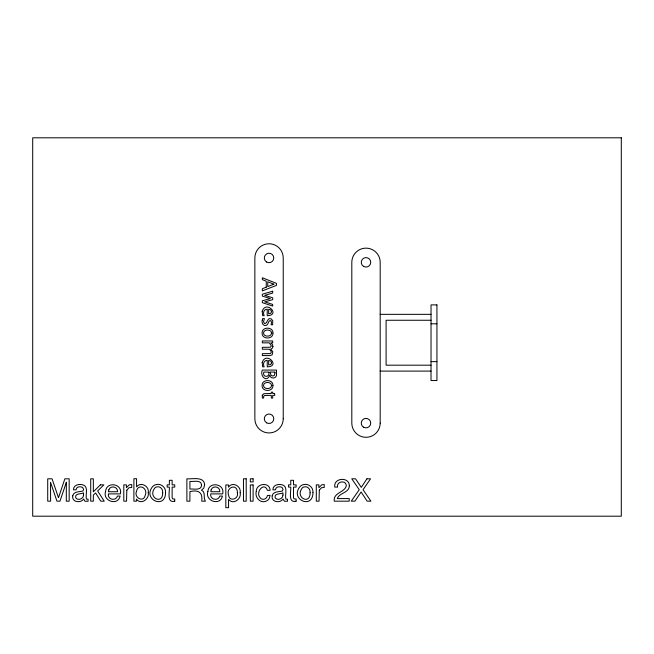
<?xml version="1.0" encoding="UTF-8"?>
<svg xmlns="http://www.w3.org/2000/svg" width="654" height="654" viewBox="0 0 654 654"><rect width="100%" height="100%" fill="white"/><g stroke="black" fill="none" stroke-linecap="round" stroke-linejoin="round"><path stroke-width="0.98" d="M380.187 314.345L431.027 314.345M431.027 320.256L386.097 320.256L386.097 365.185L431.027 365.185M431.027 323.804L436.937 323.804M431.027 361.637L436.937 361.637M380.187 371.096L431.027 371.096M66.348 482.3L66.283 501.177L69.169 501.177L69.169 478.802L64.869 478.802L58.484 497.719L52.058 478.802L47.717 478.802L47.717 501.177L50.611 501.177L50.53 482.3L56.963 501.177L59.964 501.177L66.348 482.3M237.386 492.92C239.029 498.969 229.407 502.174 228.598 495.34C225.516 486.911 237.803 483.012 237.386 492.92M136.498 491.367C133.661 497.694 143.692 502.91 145.18 495.454C148.474 488.178 138.108 482.717 136.498 491.367M148.262 492.707C149.545 499.19 140.692 505.313 136.424 499.092L136.424 501.177L133.898 501.177L133.898 478.72L136.563 478.72L136.563 486.846C140.724 481.303 149.553 486.233 148.262 492.707M165.552 492.675C165.437 509.744 142.31 499.394 152.439 486.829A6.736 6.736 0 0 1 156.371 484.54C161.285 483.314 166.1 487.68 165.552 492.675M256.27 491.44C254.496 497.563 260.832 504.242 266.84 500.809A5.6 5.6 0 0 0 269.309 498.209L270.102 495.405L267.437 495.405C267.118 497.858 264.837 499.852 262.319 499.198A3.36 3.36 0 0 1 260.096 497.629C255.035 492.086 264.396 481.401 267.437 490.345L270.102 490.345C269.996 481.614 256 483.241 256.27 491.44M312.964 492.675C312.841 509.744 289.714 499.394 299.843 486.829A6.736 6.736 0 0 1 303.783 484.54C308.688 483.314 313.511 487.68 312.964 492.675M105.588 491.456C102.294 501.087 117.99 506.245 120.123 496.059L117.426 496.059C116.101 501.487 107.281 499.681 108.392 493.893L120.352 493.893C122.968 483.527 106.234 481.05 105.588 491.456M207.898 491.456C204.604 501.087 220.308 506.245 222.434 496.059L219.744 496.059C218.411 501.487 209.591 499.681 210.711 493.893L222.662 493.893C225.287 483.527 208.544 481.05 207.898 491.456M240.181 492.658C241.62 499.092 233.086 505.28 228.565 499.345L228.565 507.684L225.818 507.684L225.818 484.941L228.483 484.941L228.483 487.099C232.456 481.262 241.391 486.2 240.181 492.658M201.538 485.121C201.595 490.917 193.29 488.644 189.913 489.053L189.913 481.401C193.282 481.924 201.391 479.341 201.538 485.121M72.741 495.822C71.466 502.109 80.687 503.621 83.671 499.018L84.971 501.275L88.086 501.25L88.086 499.231L86.451 499.059C85.151 494.694 89.124 486.086 82.42 484.737C78.774 483.739 73.183 485.194 73.493 489.846L76.052 489.846C76.117 486.551 80.328 486.2 82.608 487.41L83.606 489.445L82.952 491.031C79.551 491.939 73.657 491.26 72.741 495.822M272.178 495.822C270.903 502.109 280.116 503.621 283.1 499.018L284.408 501.275L287.515 501.25L287.515 499.231L285.88 499.059C284.58 494.694 288.553 486.086 281.858 484.737C278.203 483.739 272.62 485.194 272.922 489.846L275.481 489.846C275.555 486.551 279.757 486.2 282.046 487.41L283.043 489.445L282.381 491.031C278.98 491.939 273.094 491.26 272.178 495.822M272.947 333.074C273.339 339.671 261.625 339.614 262.099 333.009C261.788 326.501 273.347 326.542 272.947 333.074M272.947 385.517C273.339 392.114 261.625 392.057 262.099 385.443C261.788 378.944 273.347 378.985 272.947 385.517M262.197 311.345L262.671 315.678L264.167 315.678C262.744 313.062 263.709 309.097 267.233 309.17L267.233 315.71C281.146 315.277 265.925 299.663 262.197 311.345M262.197 362.504L262.671 366.837L264.167 366.837C262.744 364.221 263.709 360.256 267.233 360.329L267.233 366.878C281.146 366.436 265.925 350.822 262.197 362.504M349.326 485.824C349.293 492.944 339.312 492.658 337.3 498.585L349.22 498.585L349.22 501.177L334.243 501.177C333.09 492.487 344.576 492.658 346.293 485.947C346.399 479.75 336.295 481.107 337.562 487.099L334.774 487.099C333.246 477.6 349.489 476.48 349.326 485.824M274.974 372.845L274.459 375.265L272.898 376.075L270.952 375.192L270.266 372.061L274.974 372.061L274.974 372.845M162.691 492.756C162.944 505.109 147.976 497.866 154.311 488.701A3.728 3.728 0 0 1 156.797 486.903C160.361 485.881 163.148 489.372 162.691 492.756M310.094 492.756C310.348 505.109 295.387 497.866 301.715 488.701A3.728 3.728 0 0 1 304.2 486.903C307.772 485.881 310.552 489.372 310.094 492.756M262.246 320.297C261.428 322.757 263.26 326.428 266.211 325.406C268.663 324.801 268.042 320.133 270.789 320.574L271.533 322.275L271.058 324.776L272.628 324.776L272.751 320.746L271.238 318.882C267.118 316.937 267.658 323.975 264.445 323.55L263.513 321.801L264.429 318.588L262.704 318.588L262.246 320.297M276.478 373.745C277.566 378.519 270.699 379.696 269.701 375.224C266.709 383.195 259.581 375.887 262.336 370.074L276.478 370.074L276.478 373.745M204.612 484.835L203.786 488.121L201.457 490.181C205.708 491.726 203.337 497.015 204.874 500.179L205.47 501.177L201.751 501.177C202.74 492.429 198.742 489.609 189.913 491.579L189.913 501.177L186.88 501.177L186.88 478.802C192.17 479.308 204.293 476.087 204.612 484.835M83.532 495.086C83.753 498.814 77.834 501.029 75.733 497.898C74.482 493.051 80.9 494.326 83.532 492.879L83.532 495.086M282.961 495.086C283.182 498.814 277.263 501.029 275.171 497.898C273.912 493.051 280.329 494.326 282.961 492.879L282.961 495.086M268.998 372.625C269.62 378.012 261.911 377.342 263.84 372.061L268.998 372.061L268.998 372.625M272.947 346.383L272.399 348.132L270.764 349.22L272.816 351.672L272.146 354.828L269.889 355.58L262.336 355.58L262.336 353.691L270.364 353.601L271.369 352.285L270.846 350.789L269.293 349.22L262.336 349.22L262.336 347.323L270.372 347.233L271.377 345.892L269.293 342.843L262.336 342.843L262.336 340.963L272.71 340.963L272.71 342.843L270.764 342.843L272.399 344.421L272.947 346.383M262.303 395.245L262.336 398.033L263.636 398.033L263.644 396.357L264.657 395.474L271.304 395.368L271.304 398.073L272.71 398.073L272.71 395.368L274.778 395.368L274.598 393.479L272.71 393.479L272.71 392.179L271.304 392.179L271.304 393.479L263.905 393.683L262.303 395.245M126.819 490.157L126.541 501.177L123.794 501.177L123.794 484.859L126.402 484.859L126.402 487.68L129.312 484.794L131.732 484.573L131.732 487.467L129.002 487.721L126.819 490.157M319.316 490.157L319.038 501.177L316.299 501.177L316.299 484.859L318.899 484.859L318.899 487.68L321.817 484.794L324.237 484.573L324.237 487.467L321.498 487.721L319.316 490.157M271.541 311.672L270.813 313.291L268.647 313.83L268.647 309.252L270.813 309.98L271.541 311.672M271.541 362.831L270.813 364.45L268.647 364.989L268.647 360.419L270.813 361.147L271.541 362.831M271.533 333.074C271.533 337.178 263.48 337.145 263.513 333.033C263.554 328.987 271.533 329.011 271.533 333.074M271.533 385.517C271.533 389.62 263.48 389.588 263.513 385.476C263.554 381.429 271.533 381.454 271.533 385.517M108.85 489.797L108.466 491.718L117.532 491.718C118.072 486.65 110.42 485.031 108.85 489.797M211.16 489.797L210.784 491.718L219.85 491.718C220.382 486.65 212.738 485.031 211.16 489.797M366.935 478.802L361.27 487.361L355.555 478.802L351.762 478.802L359.275 489.707L351.255 501.177L354.918 501.177L361.114 491.98L367.147 501.177L370.908 501.177L363.035 489.707L370.548 478.802L366.935 478.802M100.381 484.859L93.342 491.792L93.342 478.802L90.71 478.802L90.71 501.177L93.342 501.177L93.342 495.053L95.639 492.952L100.732 501.177L104.231 501.177L97.634 490.974L103.888 484.859L100.381 484.859M273.838 284.196L267.748 286.599L267.748 281.776L273.838 284.196M266.252 287.188L262.336 288.725L262.336 290.891L276.478 285.373L276.478 283.378L262.336 277.77L262.336 279.634L266.252 281.195L266.252 287.188M272.71 291.226L262.336 294.194L262.336 296.099L270.372 298.584L262.336 300.783L262.336 302.671L272.71 306.056L272.71 304.437L264.682 301.829L272.71 299.679L272.71 297.799L264.682 295.346L272.71 293.066L272.71 291.226M174.741 501.177C166.418 503.588 169.778 491.252 169.361 487.099L167.154 487.099L167.154 484.859L169.361 484.859L169.361 480.306L172.133 480.306L172.133 484.859L174.741 484.859L174.741 487.099L172.133 487.099L172.133 497.751L172.713 498.896L174.741 499.018L174.741 501.177M296.123 501.177C287.801 503.588 291.161 491.252 290.752 487.099L288.537 487.099L288.537 484.859L290.752 484.859L290.752 480.306L293.523 480.306L293.523 484.859L296.123 484.859L296.123 487.099L293.523 487.099L293.523 497.751L294.096 498.896L296.123 499.018L296.123 501.177M621.3 137.806L32.7 137.806L32.7 516.194L621.3 516.194L621.3 137.806M436.937 304.887L431.027 304.887L431.027 380.554L436.937 380.554L436.937 304.887M246.206 478.802L243.46 478.802L243.46 501.177L246.206 501.177L246.206 478.802M253.106 478.802L250.319 478.802L250.319 481.908L253.106 481.908L253.106 478.802M253.106 484.941L250.319 484.941L250.319 501.177L253.106 501.177L253.106 484.941M380.187 423.122L380.187 262.328A14.184 14.184 0 0 0 366.003 248.136A14.184 14.184 0 0 0 351.811 262.328L351.811 423.122A14.184 14.184 0 0 0 366.003 437.305A14.184 14.184 0 0 0 380.187 423.122M283.231 418.756L283.231 257.962A14.184 14.184 0 0 0 269.039 243.77A14.184 14.184 0 0 0 254.856 257.962L254.856 418.756A14.184 14.184 0 0 0 269.039 432.94A14.184 14.184 0 0 0 283.231 418.756M363.632 427.217A4.725 4.725 0 0 0 370.728 423.122A4.725 4.725 0 0 0 363.632 419.026A4.725 4.725 0 0 0 363.632 427.217M363.632 266.423A4.725 4.725 0 0 0 370.728 262.328A4.725 4.725 0 0 0 363.632 258.232A4.725 4.725 0 0 0 363.632 266.423M266.677 422.852A4.725 4.725 0 0 0 273.773 418.756A4.725 4.725 0 0 0 266.677 414.661A4.725 4.725 0 0 0 266.677 422.852M266.677 262.058A4.725 4.725 0 0 0 273.773 257.962A4.725 4.725 0 0 0 266.677 253.866A4.725 4.725 0 0 0 266.677 262.058"/></g></svg>
